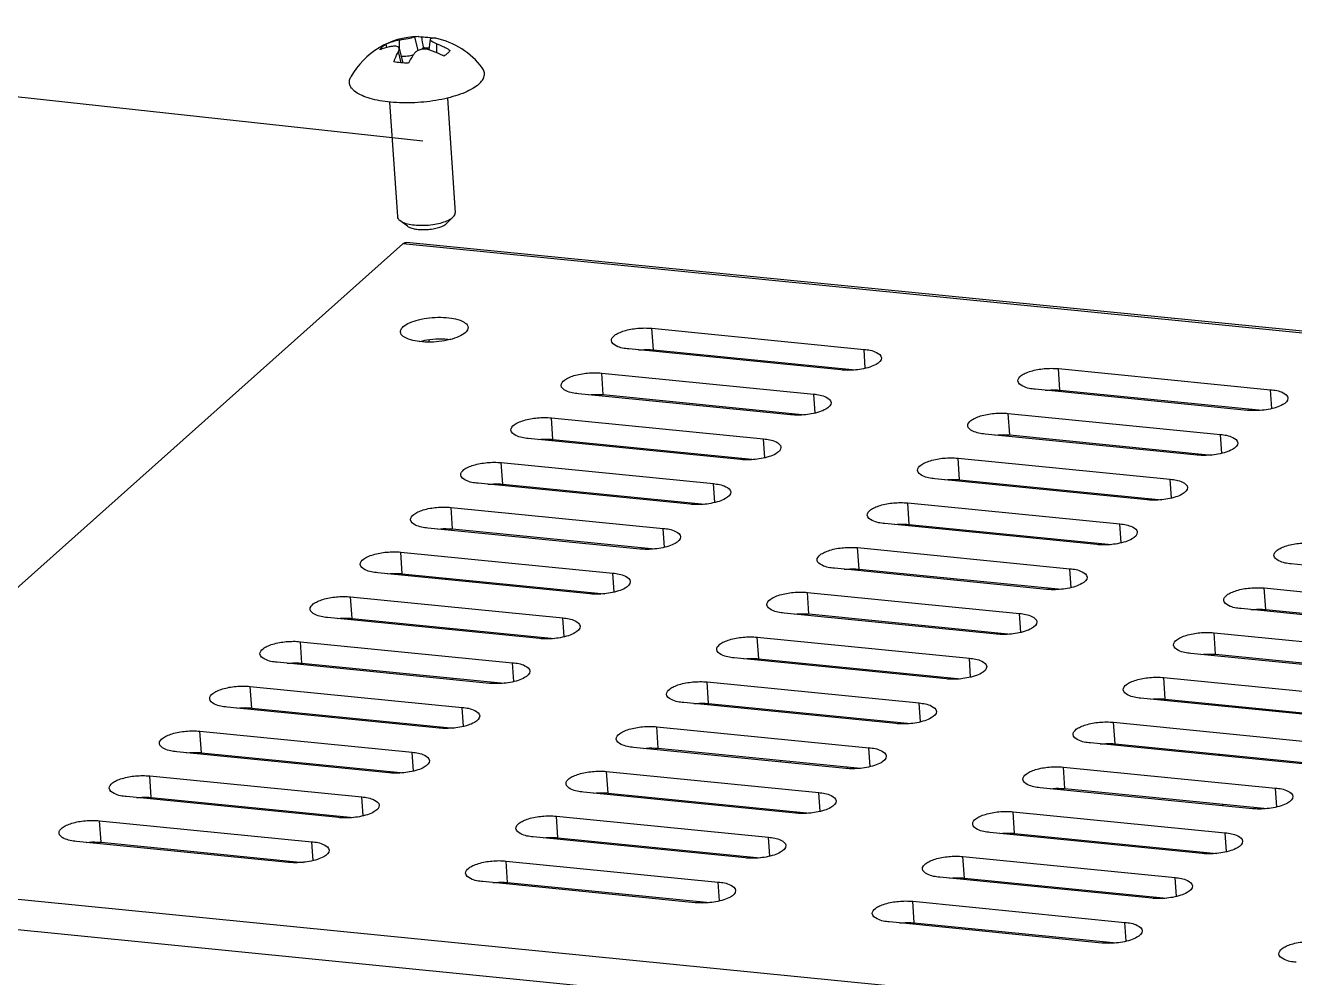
# Model space of a CAD drawing. Extents: x -425 to 6552, y -3049 to 3105.
# Drawn here: x -148.93 to -120.87, y -1770.69 to -1749.63 of the extents above; entities that cross this region are included whole.
import ezdxf

# ---------------------------------------------------------------- set-up
doc = ezdxf.new("R2010")
doc.units = 0
doc.layers.get('0').update_dxf_attribs({"linetype": 'CONTINUOUS'})
doc.layers.add('DIM', color=1, linetype='CONTINUOUS')

msp = doc.modelspace()

# ---------------------------------------------------------------- linework, layer by layer
at = {"color": 7, "linetype": 'CONTINUOUS'}
for p, q in [((-140.942, -1750.117), (-140.952, -1750.04)), ((-140.662, -1750.165), (-140.661, -1749.952)), ((-140.251, -1750.181), (-140.322, -1749.883)), ((-139.983, -1749.935), (-140.011, -1750.166)), ((-139.833, -1750.233), (-139.832, -1750.034)), ((-140.625, -1750.454), (-140.684, -1750.206)), ((-140.67, -1750.137), (-140.586, -1750.458)), ((-140.171, -1750.157), (-140.129, -1750.119)), ((-140.881, -1751.323), (-140.706, -1753.856)), ((-139.601, -1751.235), (-139.427, -1753.769)), ((-140.484, -1754.067), (-140.65, -1753.943)), ((-139.619, -1754.008), (-139.471, -1753.862)), ((-139.48, -1753.871), (-139.471, -1753.862)), ((-139.626, -1754.014), (-139.619, -1754.008)), ((-140.588, -1754.46), (-151.237, -1763.953)), ((-86.247, -1759.848), (-140.588, -1754.46)), ((-86.164, -1759.814), (-140.505, -1754.427)), ((-135.046, -1756.804), (-135.079, -1756.326)), ((-135.079, -1756.326), (-130.388, -1756.792)), ((-140.015, -1756.578), (-140.012, -1756.632)), ((-130.9, -1757.248), (-135.591, -1756.783)), ((-135.046, -1756.804), (-130.574, -1757.247)), ((-130.359, -1757.211), (-130.388, -1756.792)), ((-136.157, -1757.793), (-136.189, -1757.316)), ((-136.189, -1757.316), (-131.498, -1757.781)), ((-126.055, -1757.695), (-126.087, -1757.218)), ((-126.087, -1757.218), (-121.396, -1757.683)), ((-132.011, -1758.238), (-136.702, -1757.773)), ((-136.157, -1757.793), (-131.684, -1758.237)), ((-131.469, -1758.201), (-131.498, -1757.781)), ((-121.909, -1758.14), (-126.6, -1757.675)), ((-126.055, -1757.695), (-121.582, -1758.138)), ((-121.367, -1758.102), (-121.396, -1757.683)), ((-137.267, -1758.783), (-137.3, -1758.306)), ((-137.3, -1758.306), (-132.608, -1758.771)), ((-127.165, -1758.685), (-127.198, -1758.208)), ((-127.198, -1758.208), (-122.506, -1758.673)), ((-123.019, -1759.13), (-127.71, -1758.665)), ((-127.165, -1758.685), (-122.693, -1759.128)), ((-122.478, -1759.092), (-122.506, -1758.673)), ((-133.121, -1759.228), (-137.812, -1758.763)), ((-137.267, -1758.783), (-132.795, -1759.227)), ((-132.58, -1759.191), (-132.608, -1758.771)), ((-138.377, -1759.773), (-138.41, -1759.296)), ((-138.41, -1759.296), (-133.719, -1759.761)), ((-128.275, -1759.675), (-128.308, -1759.198)), ((-128.308, -1759.198), (-123.617, -1759.663)), ((-134.231, -1760.218), (-138.923, -1759.753)), ((-138.377, -1759.773), (-133.905, -1760.217)), ((-133.69, -1760.181), (-133.719, -1759.761)), ((-124.129, -1760.12), (-128.821, -1759.655)), ((-128.275, -1759.675), (-123.803, -1760.118)), ((-123.588, -1760.082), (-123.617, -1759.663)), ((-139.488, -1760.763), (-139.521, -1760.286)), ((-139.521, -1760.286), (-134.829, -1760.751)), ((-129.386, -1760.665), (-129.419, -1760.188)), ((-129.419, -1760.188), (-124.727, -1760.653)), ((-125.24, -1761.11), (-129.931, -1760.644)), ((-129.386, -1760.665), (-124.913, -1761.108)), ((-124.698, -1761.072), (-124.727, -1760.653)), ((-135.342, -1761.208), (-140.033, -1760.743)), ((-139.488, -1760.763), (-135.016, -1761.206)), ((-134.8, -1761.17), (-134.829, -1760.751)), ((-140.598, -1761.753), (-140.631, -1761.276)), ((-140.631, -1761.276), (-135.94, -1761.741)), ((-130.496, -1761.655), (-130.529, -1761.177)), ((-130.529, -1761.177), (-125.838, -1761.643)), ((-116.248, -1762.001), (-120.939, -1761.536)), ((-136.452, -1762.198), (-141.143, -1761.733)), ((-140.598, -1761.753), (-136.126, -1762.196)), ((-135.911, -1762.16), (-135.94, -1761.741)), ((-126.35, -1762.099), (-131.041, -1761.634)), ((-130.496, -1761.655), (-126.024, -1762.098)), ((-125.809, -1762.062), (-125.838, -1761.643)), ((-139.653, -1761.847), (-139.651, -1761.881)), ((-121.505, -1762.546), (-121.537, -1762.069)), ((-121.537, -1762.069), (-116.846, -1762.534)), ((-141.709, -1762.743), (-141.741, -1762.266)), ((-141.741, -1762.266), (-137.05, -1762.731)), ((-131.607, -1762.644), (-131.639, -1762.167)), ((-131.639, -1762.167), (-126.948, -1762.632)), ((-127.461, -1763.089), (-132.152, -1762.624)), ((-131.607, -1762.644), (-127.134, -1763.088)), ((-126.919, -1763.052), (-126.948, -1762.632)), ((-117.359, -1762.991), (-122.05, -1762.526)), ((-121.505, -1762.546), (-117.032, -1762.989)), ((-137.563, -1763.188), (-142.254, -1762.723)), ((-141.709, -1762.743), (-137.236, -1763.186)), ((-139.577, -1762.954), (-139.575, -1762.988)), ((-137.021, -1763.15), (-137.05, -1762.731)), ((-132.717, -1763.634), (-132.75, -1763.157)), ((-132.75, -1763.157), (-128.058, -1763.622)), ((-122.615, -1763.536), (-122.648, -1763.059)), ((-122.648, -1763.059), (-117.956, -1763.524)), ((-142.819, -1763.733), (-142.852, -1763.256)), ((-142.852, -1763.256), (-138.161, -1763.721)), ((-118.469, -1763.981), (-123.16, -1763.516)), ((-138.673, -1764.178), (-143.364, -1763.712)), ((-142.819, -1763.733), (-138.347, -1764.176)), ((-138.132, -1764.14), (-138.161, -1763.721)), ((-128.571, -1764.079), (-133.262, -1763.614)), ((-132.717, -1763.634), (-128.245, -1764.078)), ((-132.381, -1763.701), (-132.384, -1763.667)), ((-132.162, -1763.723), (-132.165, -1763.689)), ((-128.03, -1764.042), (-128.058, -1763.622)), ((-122.686, -1763.541), (-122.684, -1763.563)), ((-122.615, -1763.536), (-118.143, -1763.979)), ((-139.501, -1764.062), (-139.499, -1764.096)), ((-123.725, -1764.526), (-123.758, -1764.049)), ((-123.758, -1764.049), (-119.067, -1764.514)), ((-143.929, -1764.723), (-143.962, -1764.245)), ((-143.962, -1764.245), (-139.271, -1764.711)), ((-133.827, -1764.624), (-133.86, -1764.147)), ((-133.86, -1764.147), (-129.169, -1764.612)), ((-129.681, -1765.069), (-134.373, -1764.604)), ((-133.827, -1764.624), (-129.355, -1765.068)), ((-129.14, -1765.031), (-129.169, -1764.612)), ((-119.579, -1764.971), (-124.271, -1764.506)), ((-123.725, -1764.526), (-119.253, -1764.969)), ((-122.61, -1764.636), (-122.608, -1764.67)), ((-139.783, -1765.167), (-144.475, -1764.702)), ((-143.929, -1764.723), (-139.457, -1765.166)), ((-139.242, -1765.13), (-139.271, -1764.711)), ((-132.305, -1764.809), (-132.308, -1764.775)), ((-132.086, -1764.831), (-132.089, -1764.797)), ((-134.938, -1765.614), (-134.971, -1765.137)), ((-134.971, -1765.137), (-130.279, -1765.602)), ((-124.836, -1765.516), (-124.869, -1765.039)), ((-124.869, -1765.039), (-120.177, -1765.504)), ((-145.04, -1765.712), (-145.073, -1765.235)), ((-145.073, -1765.235), (-140.381, -1765.7)), ((-140.894, -1766.157), (-145.585, -1765.692)), ((-145.04, -1765.712), (-140.568, -1766.156)), ((-140.353, -1766.12), (-140.381, -1765.7)), ((-130.792, -1766.059), (-135.483, -1765.594)), ((-134.938, -1765.614), (-130.466, -1766.057)), ((-130.25, -1766.021), (-130.279, -1765.602)), ((-120.69, -1765.96), (-125.381, -1765.495)), ((-124.836, -1765.516), (-120.363, -1765.959)), ((-122.534, -1765.744), (-122.532, -1765.778)), ((-132.229, -1765.916), (-132.232, -1765.882)), ((-132.01, -1765.938), (-132.012, -1765.904)), ((-125.946, -1766.505), (-125.979, -1766.028)), ((-125.979, -1766.028), (-121.288, -1766.494)), ((-146.15, -1766.702), (-146.183, -1766.225)), ((-146.183, -1766.225), (-141.492, -1766.69)), ((-136.048, -1766.604), (-136.081, -1766.127)), ((-136.081, -1766.127), (-131.39, -1766.592)), ((-131.902, -1767.049), (-136.594, -1766.584)), ((-136.048, -1766.604), (-131.576, -1767.047)), ((-131.361, -1767.011), (-131.39, -1766.592)), ((-121.8, -1766.95), (-126.491, -1766.485)), ((-125.946, -1766.505), (-121.474, -1766.949)), ((-121.259, -1766.913), (-121.288, -1766.494)), ((-142.004, -1767.147), (-146.696, -1766.682)), ((-146.15, -1766.702), (-141.678, -1767.146)), ((-141.463, -1767.11), (-141.492, -1766.69)), ((-122.458, -1766.851), (-122.456, -1766.885)), ((-137.159, -1767.594), (-137.191, -1767.117)), ((-137.191, -1767.117), (-132.5, -1767.582)), ((-132.153, -1767.024), (-132.155, -1766.99)), ((-131.934, -1767.051), (-131.936, -1767.012)), ((-127.057, -1767.495), (-127.089, -1767.018)), ((-127.089, -1767.018), (-122.398, -1767.483)), ((-147.261, -1767.692), (-147.293, -1767.215)), ((-147.293, -1767.215), (-142.602, -1767.68)), ((-143.115, -1768.137), (-147.806, -1767.672)), ((-147.261, -1767.692), (-142.788, -1768.136)), ((-142.573, -1768.1), (-142.602, -1767.68)), ((-133.013, -1768.039), (-137.704, -1767.574)), ((-137.159, -1767.594), (-132.686, -1768.037)), ((-132.471, -1768.001), (-132.5, -1767.582)), ((-122.911, -1767.94), (-127.602, -1767.475)), ((-127.057, -1767.495), (-122.584, -1767.939)), ((-122.369, -1767.903), (-122.398, -1767.483)), ((-128.167, -1768.485), (-128.2, -1768.008)), ((-128.2, -1768.008), (-123.509, -1768.473)), ((-138.269, -1768.584), (-138.302, -1768.107)), ((-138.302, -1768.107), (-133.611, -1768.572)), ((-134.123, -1769.029), (-138.814, -1768.563)), ((-133.582, -1768.991), (-133.611, -1768.572)), ((-124.021, -1768.93), (-128.712, -1768.465)), ((-128.167, -1768.485), (-123.695, -1768.929)), ((-123.48, -1768.893), (-123.509, -1768.473)), ((-151.374, -1768.723), (-106.299, -1773.192)), ((-138.269, -1768.584), (-133.797, -1769.027)), ((-129.277, -1769.475), (-129.31, -1768.998)), ((-129.31, -1768.998), (-124.619, -1769.463)), ((-151.546, -1769.383), (-106.471, -1773.852)), ((-125.131, -1769.92), (-129.823, -1769.455)), ((-129.277, -1769.475), (-124.805, -1769.919)), ((-124.59, -1769.882), (-124.619, -1769.463))]:
    msp.add_line(p, q, dxfattribs=at)
for centre, radius, start, end in [((-140.218, -1751.611), 1.737, 91.0687, 150.9324), ((-140.4, -1751.326), 1.399, 100.7543, 113.223), ((-140.244, -1750.23), 0.356, 91.1005, 102.7325), ((-220.95, -1763.58), 81.935, 9.4562, 9.6241), ((-139.895, -1750.094), 0.186, 77.9958, 82.2063), ((-140.218, -1751.611), 1.737, 36.9305, 77.9904)]:
    msp.add_arc(centre, radius, start, end, dxfattribs=at)
for points, knots in [([(-141.039, -1750.101), (-141.033, -1750.095), (-141.006, -1750.073), (-140.976, -1750.054), (-140.952, -1750.04)], [0, 0, 0, 0, 0.228239, 1, 1, 1, 1]), ([(-140.661, -1749.952), (-140.596, -1749.939), (-140.483, -1749.917), (-140.37, -1749.894), (-140.322, -1749.883)], [0, 0, 0, 0, 0.569876, 1, 1, 1, 1]), ([(-140.25, -1749.874), (-140.244, -1749.874), (-140.216, -1749.875), (-140.189, -1749.878), (-140.169, -1749.882)], [0, 0, 0, 0, 0.247563, 1, 1, 1, 1]), ([(-140.169, -1749.882), (-140.142, -1749.882), (-140.042, -1749.885), (-139.942, -1749.896), (-139.87, -1749.91)], [0, 0, 0, 0, 0.263671, 1, 1, 1, 1]), ([(-139.983, -1749.935), (-139.984, -1749.942), (-139.976, -1749.955), (-139.961, -1749.968), (-139.935, -1749.986), (-139.891, -1750.009), (-139.853, -1750.026), (-139.832, -1750.034)], [0, 0, 0, 0, 0.118405, 0.211988, 0.330002, 0.631755, 1, 1, 1, 1]), ([(-139.964, -1749.919), (-139.969, -1749.92), (-139.978, -1749.923), (-139.983, -1749.931), (-139.983, -1749.935)], [0, 0, 0, 0, 0.580708, 1, 1, 1, 1]), ([(-139.87, -1749.91), (-139.878, -1749.909), (-139.909, -1749.906), (-139.941, -1749.912), (-139.964, -1749.919)], [0, 0, 0, 0, 0.238688, 1, 1, 1, 1]), ([(-139.832, -1750.034), (-139.807, -1750.044), (-139.707, -1750.085), (-139.611, -1750.137), (-139.542, -1750.18)], [0, 0, 0, 0, 0.248147, 1, 1, 1, 1]), ([(-140.817, -1750.091), (-140.841, -1750.095), (-140.934, -1750.112), (-141.025, -1750.139), (-141.091, -1750.165)], [0, 0, 0, 0, 0.254967, 1, 1, 1, 1]), ([(-141.091, -1750.165), (-141.088, -1750.159), (-141.074, -1750.135), (-141.055, -1750.115), (-141.039, -1750.101)], [0, 0, 0, 0, 0.22642, 1, 1, 1, 1]), ([(-140.67, -1750.137), (-140.672, -1750.127), (-140.685, -1750.107), (-140.72, -1750.09), (-140.766, -1750.085), (-140.799, -1750.088), (-140.817, -1750.091)], [0, 0, 0, 0, 0.185421, 0.401292, 0.672883, 1, 1, 1, 1]), ([(-140.784, -1750.431), (-140.777, -1750.411), (-140.748, -1750.334), (-140.714, -1750.259), (-140.684, -1750.206)], [0, 0, 0, 0, 0.263632, 1, 1, 1, 1]), ([(-140.684, -1750.206), (-140.681, -1750.2), (-140.67, -1750.179), (-140.665, -1750.153), (-140.67, -1750.137)], [0, 0, 0, 0, 0.292918, 1, 1, 1, 1]), ([(-140.625, -1750.308), (-140.577, -1750.31), (-140.484, -1750.306), (-140.392, -1750.288), (-140.349, -1750.274)], [0, 0, 0, 0, 0.514219, 1, 1, 1, 1]), ([(-140.327, -1750.242), (-140.339, -1750.258), (-140.388, -1750.33), (-140.433, -1750.405), (-140.465, -1750.463)], [0, 0, 0, 0, 0.236019, 1, 1, 1, 1]), ([(-139.988, -1750.173), (-140.019, -1750.162), (-140.085, -1750.149), (-140.183, -1750.154), (-140.268, -1750.184), (-140.312, -1750.221), (-140.327, -1750.242)], [0, 0, 0, 0, 0.273259, 0.543829, 0.78956, 1, 1, 1, 1]), ([(-140.129, -1750.119), (-140.118, -1750.119), (-140.078, -1750.121), (-140.037, -1750.123), (-140.006, -1750.126)], [0, 0, 0, 0, 0.25474, 1, 1, 1, 1]), ([(-139.682, -1750.305), (-139.707, -1750.292), (-139.806, -1750.242), (-139.909, -1750.2), (-139.988, -1750.173)], [0, 0, 0, 0, 0.252197, 1, 1, 1, 1]), ([(-139.594, -1750.244), (-139.6, -1750.249), (-139.628, -1750.272), (-139.658, -1750.291), (-139.682, -1750.305)], [0, 0, 0, 0, 0.228239, 1, 1, 1, 1]), ([(-139.542, -1750.18), (-139.545, -1750.186), (-139.559, -1750.209), (-139.578, -1750.23), (-139.594, -1750.244)], [0, 0, 0, 0, 0.22642, 1, 1, 1, 1]), ([(-140.465, -1750.463), (-140.521, -1750.462), (-140.628, -1750.457), (-140.734, -1750.442), (-140.784, -1750.431)], [0, 0, 0, 0, 0.522029, 1, 1, 1, 1]), ([(-138.906, -1750.927), (-138.876, -1750.9), (-138.825, -1750.845), (-138.786, -1750.763), (-138.779, -1750.699), (-138.788, -1750.636), (-138.81, -1750.593), (-138.83, -1750.567)], [0, 0, 0, 0, 0.296054, 0.54095, 0.652921, 0.763706, 1, 1, 1, 1]), ([(-138.906, -1750.927), (-138.946, -1750.963), (-139.045, -1751.031), (-139.219, -1751.116), (-139.427, -1751.191), (-139.751, -1751.276), (-140.189, -1751.339), (-140.633, -1751.347), (-140.974, -1751.315), (-141.201, -1751.276), (-141.397, -1751.22), (-141.557, -1751.151), (-141.662, -1751.079), (-141.72, -1751.015), (-141.75, -1750.968), (-141.766, -1750.918), (-141.771, -1750.849), (-141.753, -1750.798), (-141.736, -1750.767)], [0, 0, 0, 0, 0.05037, 0.110517, 0.179507, 0.255732, 0.421376, 0.588789, 0.667142, 0.738953, 0.80244, 0.856388, 0.900493, 0.919232, 0.936201, 0.95199, 0.967371, 1, 1, 1, 1]), ([(-140.706, -1753.856), (-140.705, -1753.872), (-140.692, -1753.907), (-140.666, -1753.931), (-140.65, -1753.943)], [0, 0, 0, 0, 0.451266, 1, 1, 1, 1]), ([(-140.65, -1753.943), (-140.62, -1753.965), (-140.542, -1754.001), (-140.405, -1754.034), (-140.24, -1754.05), (-140.062, -1754.048), (-139.885, -1754.028), (-139.721, -1753.991), (-139.585, -1753.942), (-139.509, -1753.896), (-139.48, -1753.871)], [0, 0, 0, 0, 0.090891, 0.208259, 0.346088, 0.495214, 0.645055, 0.784946, 0.905446, 1, 1, 1, 1]), ([(-139.471, -1753.862), (-139.457, -1753.848), (-139.434, -1753.82), (-139.426, -1753.784), (-139.427, -1753.769)], [0, 0, 0, 0, 0.548819, 1, 1, 1, 1]), ([(-140.484, -1754.067), (-140.462, -1754.083), (-140.404, -1754.11), (-140.304, -1754.134), (-140.183, -1754.146), (-140.053, -1754.144), (-139.922, -1754.129), (-139.802, -1754.103), (-139.703, -1754.066), (-139.647, -1754.033), (-139.626, -1754.014)], [0, 0, 0, 0, 0.090892, 0.208259, 0.346089, 0.495214, 0.645055, 0.784946, 0.905445, 1, 1, 1, 1]), ([(-140.588, -1754.46), (-140.581, -1754.455), (-140.558, -1754.436), (-140.526, -1754.425), (-140.505, -1754.427)], [0, 0, 0, 0, 0.287327, 1, 1, 1, 1]), ([(-140.576, -1756.289), (-140.536, -1756.253), (-140.425, -1756.192), (-140.149, -1756.105), (-139.836, -1756.071), (-139.522, -1756.095), (-139.316, -1756.138), (-139.151, -1756.227), (-139.145, -1756.306)], [0, 0, 0, 0, 0.105356, 0.242626, 0.563859, 0.717305, 0.846128, 1, 1, 1, 1]), ([(-140.638, -1756.408), (-140.639, -1756.398), (-140.635, -1756.352), (-140.603, -1756.313), (-140.576, -1756.289)], [0, 0, 0, 0, 0.217324, 1, 1, 1, 1]), ([(-139.208, -1756.425), (-139.248, -1756.461), (-139.359, -1756.522), (-139.634, -1756.609), (-139.948, -1756.643), (-140.261, -1756.619), (-140.468, -1756.576), (-140.633, -1756.487), (-140.638, -1756.408)], [0, 0, 0, 0, 0.105356, 0.242626, 0.563859, 0.717305, 0.846128, 1, 1, 1, 1]), ([(-139.145, -1756.306), (-139.145, -1756.316), (-139.149, -1756.362), (-139.181, -1756.401), (-139.208, -1756.425)], [0, 0, 0, 0, 0.217324, 1, 1, 1, 1]), ([(-135.975, -1756.599), (-135.978, -1756.553), (-135.914, -1756.48), (-135.808, -1756.423), (-135.637, -1756.36), (-135.391, -1756.318), (-135.183, -1756.316), (-135.079, -1756.326)], [0, 0, 0, 0, 0.138264, 0.244667, 0.375001, 0.682978, 1, 1, 1, 1]), ([(-140.224, -1756.619), (-140.169, -1756.605), (-139.94, -1756.558), (-139.702, -1756.55), (-139.526, -1756.571)], [0, 0, 0, 0, 0.243997, 1, 1, 1, 1]), ([(-135.591, -1756.783), (-135.685, -1756.774), (-135.825, -1756.757), (-135.971, -1756.652), (-135.975, -1756.599)], [0, 0, 0, 0, 0.638724, 1, 1, 1, 1]), ([(-135.374, -1756.805), (-135.291, -1756.797), (-135.181, -1756.793), (-135.072, -1756.801), (-135.046, -1756.804)], [0, 0, 0, 0, 0.759618, 1, 1, 1, 1]), ([(-130.004, -1756.976), (-130, -1757.038), (-130.113, -1757.13), (-130.269, -1757.19), (-130.381, -1757.218), (-130.442, -1757.229)], [0, 0, 0, 0, 0.354732, 0.647699, 1, 1, 1, 1]), ([(-130.388, -1756.792), (-130.294, -1756.801), (-130.154, -1756.818), (-130.008, -1756.923), (-130.004, -1756.976)], [0, 0, 0, 0, 0.638724, 1, 1, 1, 1]), ([(-137.085, -1757.589), (-137.088, -1757.543), (-137.024, -1757.47), (-136.918, -1757.413), (-136.748, -1757.35), (-136.501, -1757.308), (-136.293, -1757.306), (-136.189, -1757.316)], [0, 0, 0, 0, 0.138264, 0.244667, 0.375001, 0.682978, 1, 1, 1, 1]), ([(-130.442, -1757.229), (-130.556, -1757.249), (-130.71, -1757.261), (-130.863, -1757.252), (-130.9, -1757.248)], [0, 0, 0, 0, 0.757821, 1, 1, 1, 1]), ([(-126.983, -1757.49), (-126.986, -1757.445), (-126.922, -1757.371), (-126.816, -1757.315), (-126.646, -1757.252), (-126.399, -1757.21), (-126.191, -1757.208), (-126.087, -1757.218)], [0, 0, 0, 0, 0.138264, 0.244667, 0.375001, 0.682978, 1, 1, 1, 1]), ([(-136.702, -1757.773), (-136.796, -1757.764), (-136.935, -1757.747), (-137.082, -1757.642), (-137.085, -1757.589)], [0, 0, 0, 0, 0.638724, 1, 1, 1, 1]), ([(-126.6, -1757.675), (-126.694, -1757.665), (-126.833, -1757.648), (-126.98, -1757.544), (-126.983, -1757.49)], [0, 0, 0, 0, 0.638724, 1, 1, 1, 1]), ([(-136.484, -1757.795), (-136.402, -1757.787), (-136.292, -1757.783), (-136.183, -1757.791), (-136.157, -1757.793)], [0, 0, 0, 0, 0.759618, 1, 1, 1, 1]), ([(-131.498, -1757.781), (-131.404, -1757.791), (-131.265, -1757.808), (-131.118, -1757.913), (-131.115, -1757.966)], [0, 0, 0, 0, 0.638724, 1, 1, 1, 1]), ([(-126.382, -1757.697), (-126.3, -1757.688), (-126.19, -1757.685), (-126.081, -1757.692), (-126.055, -1757.695)], [0, 0, 0, 0, 0.759618, 1, 1, 1, 1]), ([(-121.013, -1757.868), (-121.008, -1757.93), (-121.122, -1758.021), (-121.277, -1758.081), (-121.39, -1758.109), (-121.451, -1758.12)], [0, 0, 0, 0, 0.354732, 0.647699, 1, 1, 1, 1]), ([(-121.396, -1757.683), (-121.302, -1757.692), (-121.163, -1757.709), (-121.016, -1757.814), (-121.013, -1757.868)], [0, 0, 0, 0, 0.638724, 1, 1, 1, 1]), ([(-131.115, -1757.966), (-131.11, -1758.028), (-131.224, -1758.119), (-131.379, -1758.18), (-131.492, -1758.208), (-131.553, -1758.219)], [0, 0, 0, 0, 0.354732, 0.647699, 1, 1, 1, 1]), ([(-121.451, -1758.12), (-121.565, -1758.141), (-121.719, -1758.152), (-121.872, -1758.144), (-121.909, -1758.14)], [0, 0, 0, 0, 0.757821, 1, 1, 1, 1]), ([(-138.196, -1758.579), (-138.199, -1758.533), (-138.134, -1758.46), (-138.028, -1758.403), (-137.858, -1758.34), (-137.611, -1758.298), (-137.404, -1758.296), (-137.3, -1758.306)], [0, 0, 0, 0, 0.138264, 0.244667, 0.375001, 0.682978, 1, 1, 1, 1]), ([(-131.553, -1758.219), (-131.667, -1758.239), (-131.821, -1758.251), (-131.974, -1758.242), (-132.011, -1758.238)], [0, 0, 0, 0, 0.757821, 1, 1, 1, 1]), ([(-128.094, -1758.48), (-128.097, -1758.435), (-128.032, -1758.361), (-127.926, -1758.305), (-127.756, -1758.242), (-127.509, -1758.2), (-127.302, -1758.197), (-127.198, -1758.208)], [0, 0, 0, 0, 0.138264, 0.244667, 0.375001, 0.682978, 1, 1, 1, 1]), ([(-137.812, -1758.763), (-137.906, -1758.754), (-138.046, -1758.737), (-138.192, -1758.632), (-138.196, -1758.579)], [0, 0, 0, 0, 0.638724, 1, 1, 1, 1]), ([(-127.71, -1758.665), (-127.804, -1758.655), (-127.943, -1758.638), (-128.09, -1758.533), (-128.094, -1758.48)], [0, 0, 0, 0, 0.638724, 1, 1, 1, 1]), ([(-127.493, -1758.686), (-127.41, -1758.678), (-127.3, -1758.675), (-127.191, -1758.682), (-127.165, -1758.685)], [0, 0, 0, 0, 0.759618, 1, 1, 1, 1]), ([(-122.506, -1758.673), (-122.413, -1758.682), (-122.273, -1758.699), (-122.127, -1758.804), (-122.123, -1758.857)], [0, 0, 0, 0, 0.638724, 1, 1, 1, 1]), ([(-137.595, -1758.785), (-137.512, -1758.777), (-137.402, -1758.773), (-137.293, -1758.781), (-137.267, -1758.783)], [0, 0, 0, 0, 0.759618, 1, 1, 1, 1]), ([(-132.225, -1758.956), (-132.221, -1759.018), (-132.334, -1759.109), (-132.489, -1759.169), (-132.602, -1759.197), (-132.663, -1759.208)], [0, 0, 0, 0, 0.354732, 0.647699, 1, 1, 1, 1]), ([(-132.608, -1758.771), (-132.515, -1758.781), (-132.375, -1758.798), (-132.229, -1758.903), (-132.225, -1758.956)], [0, 0, 0, 0, 0.638724, 1, 1, 1, 1]), ([(-122.123, -1758.857), (-122.119, -1758.92), (-122.232, -1759.011), (-122.387, -1759.071), (-122.5, -1759.099), (-122.561, -1759.11)], [0, 0, 0, 0, 0.354732, 0.647699, 1, 1, 1, 1]), ([(-139.306, -1759.568), (-139.309, -1759.523), (-139.245, -1759.45), (-139.139, -1759.393), (-138.968, -1759.33), (-138.722, -1759.288), (-138.514, -1759.286), (-138.41, -1759.296)], [0, 0, 0, 0, 0.138264, 0.244667, 0.375001, 0.682978, 1, 1, 1, 1]), ([(-132.663, -1759.208), (-132.777, -1759.229), (-132.931, -1759.241), (-133.084, -1759.232), (-133.121, -1759.228)], [0, 0, 0, 0, 0.757821, 1, 1, 1, 1]), ([(-129.204, -1759.47), (-129.207, -1759.425), (-129.143, -1759.351), (-129.037, -1759.295), (-128.866, -1759.231), (-128.62, -1759.189), (-128.412, -1759.187), (-128.308, -1759.198)], [0, 0, 0, 0, 0.138264, 0.244667, 0.375001, 0.682978, 1, 1, 1, 1]), ([(-122.561, -1759.11), (-122.675, -1759.131), (-122.829, -1759.142), (-122.982, -1759.133), (-123.019, -1759.13)], [0, 0, 0, 0, 0.757821, 1, 1, 1, 1]), ([(-138.923, -1759.753), (-139.017, -1759.744), (-139.156, -1759.727), (-139.302, -1759.622), (-139.306, -1759.568)], [0, 0, 0, 0, 0.638724, 1, 1, 1, 1]), ([(-128.821, -1759.655), (-128.914, -1759.645), (-129.054, -1759.628), (-129.2, -1759.523), (-129.204, -1759.47)], [0, 0, 0, 0, 0.638724, 1, 1, 1, 1]), ([(-138.705, -1759.775), (-138.623, -1759.766), (-138.513, -1759.763), (-138.404, -1759.771), (-138.377, -1759.773)], [0, 0, 0, 0, 0.759618, 1, 1, 1, 1]), ([(-133.719, -1759.761), (-133.625, -1759.771), (-133.486, -1759.788), (-133.339, -1759.892), (-133.335, -1759.946)], [0, 0, 0, 0, 0.638724, 1, 1, 1, 1]), ([(-128.603, -1759.676), (-128.52, -1759.668), (-128.411, -1759.665), (-128.302, -1759.672), (-128.275, -1759.675)], [0, 0, 0, 0, 0.759618, 1, 1, 1, 1]), ([(-123.233, -1759.847), (-123.229, -1759.909), (-123.343, -1760.001), (-123.498, -1760.061), (-123.61, -1760.089), (-123.671, -1760.1)], [0, 0, 0, 0, 0.354732, 0.647699, 1, 1, 1, 1]), ([(-123.617, -1759.663), (-123.523, -1759.672), (-123.384, -1759.689), (-123.237, -1759.794), (-123.233, -1759.847)], [0, 0, 0, 0, 0.638724, 1, 1, 1, 1]), ([(-133.335, -1759.946), (-133.331, -1760.008), (-133.445, -1760.099), (-133.6, -1760.159), (-133.713, -1760.187), (-133.773, -1760.198)], [0, 0, 0, 0, 0.354732, 0.647699, 1, 1, 1, 1]), ([(-123.671, -1760.1), (-123.786, -1760.121), (-123.94, -1760.132), (-124.092, -1760.123), (-124.129, -1760.12)], [0, 0, 0, 0, 0.757821, 1, 1, 1, 1]), ([(-140.417, -1760.558), (-140.42, -1760.513), (-140.355, -1760.439), (-140.249, -1760.383), (-140.079, -1760.32), (-139.832, -1760.278), (-139.625, -1760.276), (-139.521, -1760.286)], [0, 0, 0, 0, 0.138264, 0.244667, 0.375001, 0.682978, 1, 1, 1, 1]), ([(-133.773, -1760.198), (-133.888, -1760.219), (-134.042, -1760.231), (-134.194, -1760.222), (-134.231, -1760.218)], [0, 0, 0, 0, 0.757821, 1, 1, 1, 1]), ([(-130.315, -1760.46), (-130.318, -1760.414), (-130.253, -1760.341), (-130.147, -1760.284), (-129.977, -1760.221), (-129.73, -1760.179), (-129.523, -1760.177), (-129.419, -1760.188)], [0, 0, 0, 0, 0.138264, 0.244667, 0.375001, 0.682978, 1, 1, 1, 1]), ([(-140.033, -1760.743), (-140.127, -1760.734), (-140.266, -1760.716), (-140.413, -1760.612), (-140.417, -1760.558)], [0, 0, 0, 0, 0.638724, 1, 1, 1, 1]), ([(-129.931, -1760.644), (-130.025, -1760.635), (-130.164, -1760.618), (-130.311, -1760.513), (-130.315, -1760.46)], [0, 0, 0, 0, 0.638724, 1, 1, 1, 1]), ([(-129.714, -1760.666), (-129.631, -1760.658), (-129.521, -1760.654), (-129.412, -1760.662), (-129.386, -1760.665)], [0, 0, 0, 0, 0.759618, 1, 1, 1, 1]), ([(-124.727, -1760.653), (-124.633, -1760.662), (-124.494, -1760.679), (-124.347, -1760.784), (-124.344, -1760.837)], [0, 0, 0, 0, 0.638724, 1, 1, 1, 1]), ([(-139.816, -1760.765), (-139.733, -1760.756), (-139.623, -1760.753), (-139.514, -1760.76), (-139.488, -1760.763)], [0, 0, 0, 0, 0.759618, 1, 1, 1, 1]), ([(-134.446, -1760.936), (-134.442, -1760.998), (-134.555, -1761.089), (-134.71, -1761.149), (-134.823, -1761.177), (-134.884, -1761.188)], [0, 0, 0, 0, 0.354732, 0.647699, 1, 1, 1, 1]), ([(-134.829, -1760.751), (-134.735, -1760.76), (-134.596, -1760.778), (-134.449, -1760.882), (-134.446, -1760.936)], [0, 0, 0, 0, 0.638724, 1, 1, 1, 1]), ([(-124.344, -1760.837), (-124.339, -1760.899), (-124.453, -1760.991), (-124.608, -1761.051), (-124.721, -1761.079), (-124.782, -1761.09)], [0, 0, 0, 0, 0.354732, 0.647699, 1, 1, 1, 1]), ([(-141.527, -1761.548), (-141.53, -1761.503), (-141.466, -1761.429), (-141.36, -1761.373), (-141.189, -1761.31), (-140.943, -1761.268), (-140.735, -1761.266), (-140.631, -1761.276)], [0, 0, 0, 0, 0.138264, 0.244667, 0.375001, 0.682978, 1, 1, 1, 1]), ([(-134.884, -1761.188), (-134.998, -1761.209), (-135.152, -1761.22), (-135.305, -1761.212), (-135.342, -1761.208)], [0, 0, 0, 0, 0.757821, 1, 1, 1, 1]), ([(-131.425, -1761.45), (-131.428, -1761.404), (-131.364, -1761.331), (-131.258, -1761.274), (-131.087, -1761.211), (-130.841, -1761.169), (-130.633, -1761.167), (-130.529, -1761.177)], [0, 0, 0, 0, 0.138264, 0.244667, 0.375001, 0.682978, 1, 1, 1, 1]), ([(-124.782, -1761.09), (-124.896, -1761.11), (-125.05, -1761.122), (-125.203, -1761.113), (-125.24, -1761.11)], [0, 0, 0, 0, 0.757821, 1, 1, 1, 1]), ([(-121.323, -1761.351), (-121.326, -1761.306), (-121.262, -1761.232), (-121.156, -1761.176), (-120.985, -1761.113), (-120.739, -1761.071), (-120.531, -1761.069), (-120.427, -1761.079)], [0, 0, 0, 0, 0.138264, 0.244667, 0.375001, 0.682978, 1, 1, 1, 1]), ([(-141.143, -1761.733), (-141.237, -1761.723), (-141.377, -1761.706), (-141.523, -1761.601), (-141.527, -1761.548)], [0, 0, 0, 0, 0.638724, 1, 1, 1, 1]), ([(-131.041, -1761.634), (-131.135, -1761.625), (-131.275, -1761.608), (-131.421, -1761.503), (-131.425, -1761.45)], [0, 0, 0, 0, 0.638724, 1, 1, 1, 1]), ([(-120.939, -1761.536), (-121.033, -1761.527), (-121.173, -1761.509), (-121.319, -1761.405), (-121.323, -1761.351)], [0, 0, 0, 0, 0.638724, 1, 1, 1, 1]), ([(-140.926, -1761.755), (-140.843, -1761.746), (-140.733, -1761.743), (-140.624, -1761.75), (-140.598, -1761.753)], [0, 0, 0, 0, 0.759618, 1, 1, 1, 1]), ([(-135.94, -1761.741), (-135.846, -1761.75), (-135.706, -1761.767), (-135.56, -1761.872), (-135.556, -1761.925)], [0, 0, 0, 0, 0.638724, 1, 1, 1, 1]), ([(-130.824, -1761.656), (-130.741, -1761.648), (-130.631, -1761.644), (-130.522, -1761.652), (-130.496, -1761.655)], [0, 0, 0, 0, 0.759618, 1, 1, 1, 1]), ([(-125.454, -1761.827), (-125.45, -1761.889), (-125.563, -1761.98), (-125.719, -1762.041), (-125.831, -1762.069), (-125.892, -1762.08)], [0, 0, 0, 0, 0.354732, 0.647699, 1, 1, 1, 1]), ([(-125.838, -1761.643), (-125.744, -1761.652), (-125.604, -1761.669), (-125.458, -1761.774), (-125.454, -1761.827)], [0, 0, 0, 0, 0.638724, 1, 1, 1, 1]), ([(-135.556, -1761.925), (-135.552, -1761.988), (-135.665, -1762.079), (-135.821, -1762.139), (-135.933, -1762.167), (-135.994, -1762.178)], [0, 0, 0, 0, 0.354732, 0.647699, 1, 1, 1, 1]), ([(-125.892, -1762.08), (-126.006, -1762.1), (-126.16, -1762.112), (-126.313, -1762.103), (-126.35, -1762.099)], [0, 0, 0, 0, 0.757821, 1, 1, 1, 1]), ([(-122.433, -1762.341), (-122.436, -1762.296), (-122.372, -1762.222), (-122.266, -1762.166), (-122.096, -1762.103), (-121.849, -1762.061), (-121.641, -1762.059), (-121.537, -1762.069)], [0, 0, 0, 0, 0.138264, 0.244667, 0.375001, 0.682978, 1, 1, 1, 1]), ([(-142.637, -1762.538), (-142.641, -1762.493), (-142.576, -1762.419), (-142.47, -1762.363), (-142.3, -1762.3), (-142.053, -1762.257), (-141.845, -1762.255), (-141.741, -1762.266)], [0, 0, 0, 0, 0.138264, 0.244667, 0.375001, 0.682978, 1, 1, 1, 1]), ([(-135.994, -1762.178), (-136.108, -1762.199), (-136.262, -1762.21), (-136.415, -1762.201), (-136.452, -1762.198)], [0, 0, 0, 0, 0.757821, 1, 1, 1, 1]), ([(-132.535, -1762.44), (-132.539, -1762.394), (-132.474, -1762.321), (-132.368, -1762.264), (-132.198, -1762.201), (-131.951, -1762.159), (-131.743, -1762.157), (-131.639, -1762.167)], [0, 0, 0, 0, 0.138264, 0.244667, 0.375001, 0.682978, 1, 1, 1, 1]), ([(-122.05, -1762.526), (-122.144, -1762.516), (-122.283, -1762.499), (-122.43, -1762.395), (-122.433, -1762.341)], [0, 0, 0, 0, 0.638724, 1, 1, 1, 1]), ([(-142.254, -1762.723), (-142.348, -1762.713), (-142.487, -1762.696), (-142.634, -1762.591), (-142.637, -1762.538)], [0, 0, 0, 0, 0.638724, 1, 1, 1, 1]), ([(-132.152, -1762.624), (-132.246, -1762.615), (-132.385, -1762.598), (-132.532, -1762.493), (-132.535, -1762.44)], [0, 0, 0, 0, 0.638724, 1, 1, 1, 1]), ([(-131.934, -1762.646), (-131.852, -1762.638), (-131.742, -1762.634), (-131.633, -1762.642), (-131.607, -1762.644)], [0, 0, 0, 0, 0.759618, 1, 1, 1, 1]), ([(-126.948, -1762.632), (-126.854, -1762.642), (-126.715, -1762.659), (-126.568, -1762.764), (-126.565, -1762.817)], [0, 0, 0, 0, 0.638724, 1, 1, 1, 1]), ([(-121.832, -1762.548), (-121.75, -1762.539), (-121.64, -1762.536), (-121.531, -1762.543), (-121.505, -1762.546)], [0, 0, 0, 0, 0.759618, 1, 1, 1, 1]), ([(-142.036, -1762.744), (-141.954, -1762.736), (-141.844, -1762.733), (-141.735, -1762.74), (-141.709, -1762.743)], [0, 0, 0, 0, 0.759618, 1, 1, 1, 1]), ([(-136.667, -1762.915), (-136.662, -1762.977), (-136.776, -1763.069), (-136.931, -1763.129), (-137.044, -1763.157), (-137.105, -1763.168)], [0, 0, 0, 0, 0.354732, 0.647699, 1, 1, 1, 1]), ([(-137.05, -1762.731), (-136.956, -1762.74), (-136.817, -1762.757), (-136.67, -1762.862), (-136.667, -1762.915)], [0, 0, 0, 0, 0.638724, 1, 1, 1, 1]), ([(-126.565, -1762.817), (-126.56, -1762.879), (-126.674, -1762.97), (-126.829, -1763.03), (-126.942, -1763.059), (-127.003, -1763.07)], [0, 0, 0, 0, 0.354732, 0.647699, 1, 1, 1, 1]), ([(-137.105, -1763.168), (-137.219, -1763.189), (-137.373, -1763.2), (-137.526, -1763.191), (-137.563, -1763.188)], [0, 0, 0, 0, 0.757821, 1, 1, 1, 1]), ([(-133.646, -1763.43), (-133.649, -1763.384), (-133.584, -1763.311), (-133.478, -1763.254), (-133.308, -1763.191), (-133.061, -1763.149), (-132.854, -1763.147), (-132.75, -1763.157)], [0, 0, 0, 0, 0.138264, 0.244667, 0.375001, 0.682978, 1, 1, 1, 1]), ([(-127.003, -1763.07), (-127.117, -1763.09), (-127.271, -1763.102), (-127.424, -1763.093), (-127.461, -1763.089)], [0, 0, 0, 0, 0.757821, 1, 1, 1, 1]), ([(-123.544, -1763.331), (-123.547, -1763.286), (-123.482, -1763.212), (-123.376, -1763.156), (-123.206, -1763.093), (-122.959, -1763.051), (-122.752, -1763.048), (-122.648, -1763.059)], [0, 0, 0, 0, 0.138264, 0.244667, 0.375001, 0.682978, 1, 1, 1, 1]), ([(-143.748, -1763.528), (-143.751, -1763.482), (-143.686, -1763.409), (-143.58, -1763.352), (-143.41, -1763.289), (-143.164, -1763.247), (-142.956, -1763.245), (-142.852, -1763.256)], [0, 0, 0, 0, 0.138264, 0.244667, 0.375001, 0.682978, 1, 1, 1, 1]), ([(-133.262, -1763.614), (-133.356, -1763.605), (-133.496, -1763.588), (-133.642, -1763.483), (-133.646, -1763.43)], [0, 0, 0, 0, 0.638724, 1, 1, 1, 1]), ([(-123.16, -1763.516), (-123.254, -1763.506), (-123.394, -1763.489), (-123.54, -1763.384), (-123.544, -1763.331)], [0, 0, 0, 0, 0.638724, 1, 1, 1, 1]), ([(-143.364, -1763.712), (-143.458, -1763.703), (-143.598, -1763.686), (-143.744, -1763.581), (-143.748, -1763.528)], [0, 0, 0, 0, 0.638724, 1, 1, 1, 1]), ([(-143.147, -1763.734), (-143.064, -1763.726), (-142.954, -1763.722), (-142.845, -1763.73), (-142.819, -1763.733)], [0, 0, 0, 0, 0.759618, 1, 1, 1, 1]), ([(-138.161, -1763.721), (-138.067, -1763.73), (-137.927, -1763.747), (-137.781, -1763.852), (-137.777, -1763.905)], [0, 0, 0, 0, 0.638724, 1, 1, 1, 1]), ([(-133.045, -1763.636), (-132.962, -1763.628), (-132.852, -1763.624), (-132.743, -1763.632), (-132.717, -1763.634)], [0, 0, 0, 0, 0.759618, 1, 1, 1, 1]), ([(-128.058, -1763.622), (-127.965, -1763.632), (-127.825, -1763.649), (-127.679, -1763.754), (-127.675, -1763.807)], [0, 0, 0, 0, 0.638724, 1, 1, 1, 1]), ([(-122.943, -1763.537), (-122.86, -1763.529), (-122.75, -1763.526), (-122.641, -1763.533), (-122.615, -1763.536)], [0, 0, 0, 0, 0.759618, 1, 1, 1, 1]), ([(-137.777, -1763.905), (-137.773, -1763.967), (-137.886, -1764.059), (-138.042, -1764.119), (-138.154, -1764.147), (-138.215, -1764.158)], [0, 0, 0, 0, 0.354732, 0.647699, 1, 1, 1, 1]), ([(-128.113, -1764.059), (-128.227, -1764.08), (-128.381, -1764.092), (-128.534, -1764.083), (-128.571, -1764.079)], [0, 0, 0, 0, 0.757821, 1, 1, 1, 1]), ([(-127.675, -1763.807), (-127.671, -1763.869), (-127.784, -1763.96), (-127.94, -1764.02), (-128.052, -1764.048), (-128.113, -1764.059)], [0, 0, 0, 0, 0.354732, 0.647699, 1, 1, 1, 1]), ([(-124.654, -1764.321), (-124.657, -1764.276), (-124.593, -1764.202), (-124.487, -1764.146), (-124.316, -1764.082), (-124.07, -1764.04), (-123.862, -1764.038), (-123.758, -1764.049)], [0, 0, 0, 0, 0.138264, 0.244667, 0.375001, 0.682978, 1, 1, 1, 1]), ([(-144.858, -1764.518), (-144.861, -1764.472), (-144.797, -1764.399), (-144.691, -1764.342), (-144.52, -1764.279), (-144.274, -1764.237), (-144.066, -1764.235), (-143.962, -1764.245)], [0, 0, 0, 0, 0.138264, 0.244667, 0.375001, 0.682978, 1, 1, 1, 1]), ([(-138.215, -1764.158), (-138.329, -1764.178), (-138.483, -1764.19), (-138.636, -1764.181), (-138.673, -1764.178)], [0, 0, 0, 0, 0.757821, 1, 1, 1, 1]), ([(-134.756, -1764.419), (-134.759, -1764.374), (-134.695, -1764.301), (-134.589, -1764.244), (-134.418, -1764.181), (-134.172, -1764.139), (-133.964, -1764.137), (-133.86, -1764.147)], [0, 0, 0, 0, 0.138264, 0.244667, 0.375001, 0.682978, 1, 1, 1, 1]), ([(-124.271, -1764.506), (-124.364, -1764.496), (-124.504, -1764.479), (-124.65, -1764.374), (-124.654, -1764.321)], [0, 0, 0, 0, 0.638724, 1, 1, 1, 1]), ([(-144.475, -1764.702), (-144.569, -1764.693), (-144.708, -1764.676), (-144.855, -1764.571), (-144.858, -1764.518)], [0, 0, 0, 0, 0.638724, 1, 1, 1, 1]), ([(-134.373, -1764.604), (-134.467, -1764.595), (-134.606, -1764.577), (-134.753, -1764.473), (-134.756, -1764.419)], [0, 0, 0, 0, 0.638724, 1, 1, 1, 1]), ([(-134.155, -1764.626), (-134.073, -1764.617), (-133.963, -1764.614), (-133.854, -1764.622), (-133.827, -1764.624)], [0, 0, 0, 0, 0.759618, 1, 1, 1, 1]), ([(-129.169, -1764.612), (-129.075, -1764.621), (-128.936, -1764.639), (-128.789, -1764.743), (-128.785, -1764.797)], [0, 0, 0, 0, 0.638724, 1, 1, 1, 1]), ([(-124.053, -1764.527), (-123.97, -1764.519), (-123.861, -1764.516), (-123.752, -1764.523), (-123.725, -1764.526)], [0, 0, 0, 0, 0.759618, 1, 1, 1, 1]), ([(-144.257, -1764.724), (-144.175, -1764.716), (-144.065, -1764.712), (-143.956, -1764.72), (-143.929, -1764.723)], [0, 0, 0, 0, 0.759618, 1, 1, 1, 1]), ([(-138.887, -1764.895), (-138.883, -1764.957), (-138.997, -1765.049), (-139.152, -1765.109), (-139.265, -1765.137), (-139.325, -1765.148)], [0, 0, 0, 0, 0.354732, 0.647699, 1, 1, 1, 1]), ([(-139.271, -1764.711), (-139.177, -1764.72), (-139.038, -1764.737), (-138.891, -1764.842), (-138.887, -1764.895)], [0, 0, 0, 0, 0.638724, 1, 1, 1, 1]), ([(-128.785, -1764.797), (-128.781, -1764.859), (-128.895, -1764.95), (-129.05, -1765.01), (-129.163, -1765.038), (-129.223, -1765.049)], [0, 0, 0, 0, 0.354732, 0.647699, 1, 1, 1, 1]), ([(-139.325, -1765.148), (-139.44, -1765.168), (-139.594, -1765.18), (-139.747, -1765.171), (-139.783, -1765.167)], [0, 0, 0, 0, 0.757821, 1, 1, 1, 1]), ([(-135.867, -1765.409), (-135.87, -1765.364), (-135.805, -1765.29), (-135.699, -1765.234), (-135.529, -1765.171), (-135.282, -1765.129), (-135.075, -1765.127), (-134.971, -1765.137)], [0, 0, 0, 0, 0.138264, 0.244667, 0.375001, 0.682978, 1, 1, 1, 1]), ([(-129.223, -1765.049), (-129.338, -1765.07), (-129.492, -1765.082), (-129.645, -1765.073), (-129.681, -1765.069)], [0, 0, 0, 0, 0.757821, 1, 1, 1, 1]), ([(-125.765, -1765.311), (-125.768, -1765.265), (-125.703, -1765.192), (-125.597, -1765.135), (-125.427, -1765.072), (-125.18, -1765.03), (-124.973, -1765.028), (-124.869, -1765.039)], [0, 0, 0, 0, 0.138264, 0.244667, 0.375001, 0.682978, 1, 1, 1, 1]), ([(-145.969, -1765.508), (-145.972, -1765.462), (-145.907, -1765.389), (-145.801, -1765.332), (-145.631, -1765.269), (-145.384, -1765.227), (-145.177, -1765.225), (-145.073, -1765.235)], [0, 0, 0, 0, 0.138264, 0.244667, 0.375001, 0.682978, 1, 1, 1, 1]), ([(-135.483, -1765.594), (-135.577, -1765.584), (-135.716, -1765.567), (-135.863, -1765.463), (-135.867, -1765.409)], [0, 0, 0, 0, 0.638724, 1, 1, 1, 1]), ([(-125.381, -1765.495), (-125.475, -1765.486), (-125.614, -1765.469), (-125.761, -1765.364), (-125.765, -1765.311)], [0, 0, 0, 0, 0.638724, 1, 1, 1, 1]), ([(-145.585, -1765.692), (-145.679, -1765.683), (-145.818, -1765.666), (-145.965, -1765.561), (-145.969, -1765.508)], [0, 0, 0, 0, 0.638724, 1, 1, 1, 1]), ([(-145.368, -1765.714), (-145.285, -1765.706), (-145.175, -1765.702), (-145.066, -1765.71), (-145.04, -1765.712)], [0, 0, 0, 0, 0.759618, 1, 1, 1, 1]), ([(-140.381, -1765.7), (-140.288, -1765.71), (-140.148, -1765.727), (-140.002, -1765.832), (-139.998, -1765.885)], [0, 0, 0, 0, 0.638724, 1, 1, 1, 1]), ([(-135.266, -1765.616), (-135.183, -1765.607), (-135.073, -1765.604), (-134.964, -1765.611), (-134.938, -1765.614)], [0, 0, 0, 0, 0.759618, 1, 1, 1, 1]), ([(-130.279, -1765.602), (-130.185, -1765.611), (-130.046, -1765.628), (-129.899, -1765.733), (-129.896, -1765.787)], [0, 0, 0, 0, 0.638724, 1, 1, 1, 1]), ([(-125.164, -1765.517), (-125.081, -1765.509), (-124.971, -1765.505), (-124.862, -1765.513), (-124.836, -1765.516)], [0, 0, 0, 0, 0.759618, 1, 1, 1, 1]), ([(-139.998, -1765.885), (-139.994, -1765.947), (-140.107, -1766.038), (-140.262, -1766.099), (-140.375, -1766.127), (-140.436, -1766.138)], [0, 0, 0, 0, 0.354732, 0.647699, 1, 1, 1, 1]), ([(-130.334, -1766.039), (-130.448, -1766.06), (-130.602, -1766.071), (-130.755, -1766.063), (-130.792, -1766.059)], [0, 0, 0, 0, 0.757821, 1, 1, 1, 1]), ([(-129.896, -1765.787), (-129.892, -1765.849), (-130.005, -1765.94), (-130.16, -1766), (-130.273, -1766.028), (-130.334, -1766.039)], [0, 0, 0, 0, 0.354732, 0.647699, 1, 1, 1, 1]), ([(-126.875, -1766.301), (-126.878, -1766.255), (-126.814, -1766.182), (-126.708, -1766.125), (-126.537, -1766.062), (-126.291, -1766.02), (-126.083, -1766.018), (-125.979, -1766.028)], [0, 0, 0, 0, 0.138264, 0.244667, 0.375001, 0.682978, 1, 1, 1, 1]), ([(-147.079, -1766.498), (-147.082, -1766.452), (-147.018, -1766.379), (-146.912, -1766.322), (-146.741, -1766.259), (-146.495, -1766.217), (-146.287, -1766.215), (-146.183, -1766.225)], [0, 0, 0, 0, 0.138264, 0.244667, 0.375001, 0.682978, 1, 1, 1, 1]), ([(-140.436, -1766.138), (-140.55, -1766.158), (-140.704, -1766.17), (-140.857, -1766.161), (-140.894, -1766.157)], [0, 0, 0, 0, 0.757821, 1, 1, 1, 1]), ([(-136.977, -1766.399), (-136.98, -1766.354), (-136.916, -1766.28), (-136.81, -1766.224), (-136.639, -1766.161), (-136.393, -1766.119), (-136.185, -1766.116), (-136.081, -1766.127)], [0, 0, 0, 0, 0.138264, 0.244667, 0.375001, 0.682978, 1, 1, 1, 1]), ([(-126.491, -1766.485), (-126.585, -1766.476), (-126.725, -1766.459), (-126.871, -1766.354), (-126.875, -1766.301)], [0, 0, 0, 0, 0.638724, 1, 1, 1, 1]), ([(-146.696, -1766.682), (-146.789, -1766.673), (-146.929, -1766.656), (-147.075, -1766.551), (-147.079, -1766.498)], [0, 0, 0, 0, 0.638724, 1, 1, 1, 1]), ([(-136.594, -1766.584), (-136.687, -1766.574), (-136.827, -1766.557), (-136.973, -1766.452), (-136.977, -1766.399)], [0, 0, 0, 0, 0.638724, 1, 1, 1, 1]), ([(-136.376, -1766.605), (-136.293, -1766.597), (-136.184, -1766.594), (-136.074, -1766.601), (-136.048, -1766.604)], [0, 0, 0, 0, 0.759618, 1, 1, 1, 1]), ([(-131.39, -1766.592), (-131.296, -1766.601), (-131.156, -1766.618), (-131.01, -1766.723), (-131.006, -1766.776)], [0, 0, 0, 0, 0.638724, 1, 1, 1, 1]), ([(-126.274, -1766.507), (-126.191, -1766.499), (-126.081, -1766.495), (-125.972, -1766.503), (-125.946, -1766.505)], [0, 0, 0, 0, 0.759618, 1, 1, 1, 1]), ([(-121.288, -1766.494), (-121.194, -1766.503), (-121.054, -1766.52), (-120.908, -1766.625), (-120.904, -1766.678)], [0, 0, 0, 0, 0.638724, 1, 1, 1, 1]), ([(-146.478, -1766.704), (-146.395, -1766.696), (-146.286, -1766.692), (-146.176, -1766.7), (-146.15, -1766.702)], [0, 0, 0, 0, 0.759618, 1, 1, 1, 1]), ([(-141.108, -1766.875), (-141.104, -1766.937), (-141.218, -1767.028), (-141.373, -1767.088), (-141.485, -1767.116), (-141.546, -1767.127)], [0, 0, 0, 0, 0.354732, 0.647699, 1, 1, 1, 1]), ([(-141.492, -1766.69), (-141.398, -1766.7), (-141.258, -1766.717), (-141.112, -1766.822), (-141.108, -1766.875)], [0, 0, 0, 0, 0.638724, 1, 1, 1, 1]), ([(-131.006, -1766.776), (-131.002, -1766.839), (-131.115, -1766.93), (-131.271, -1766.99), (-131.383, -1767.018), (-131.444, -1767.029)], [0, 0, 0, 0, 0.354732, 0.647699, 1, 1, 1, 1]), ([(-120.904, -1766.678), (-120.9, -1766.74), (-121.013, -1766.831), (-121.169, -1766.892), (-121.281, -1766.92), (-121.342, -1766.931)], [0, 0, 0, 0, 0.354732, 0.647699, 1, 1, 1, 1]), ([(-141.546, -1767.127), (-141.66, -1767.148), (-141.815, -1767.16), (-141.967, -1767.151), (-142.004, -1767.147)], [0, 0, 0, 0, 0.757821, 1, 1, 1, 1]), ([(-138.087, -1767.389), (-138.091, -1767.344), (-138.026, -1767.27), (-137.92, -1767.214), (-137.75, -1767.15), (-137.503, -1767.108), (-137.296, -1767.106), (-137.191, -1767.117)], [0, 0, 0, 0, 0.138264, 0.244667, 0.375001, 0.682978, 1, 1, 1, 1]), ([(-131.444, -1767.029), (-131.558, -1767.05), (-131.712, -1767.061), (-131.865, -1767.052), (-131.902, -1767.049)], [0, 0, 0, 0, 0.757821, 1, 1, 1, 1]), ([(-127.985, -1767.291), (-127.989, -1767.245), (-127.924, -1767.172), (-127.818, -1767.115), (-127.648, -1767.052), (-127.401, -1767.01), (-127.193, -1767.008), (-127.089, -1767.018)], [0, 0, 0, 0, 0.138264, 0.244667, 0.375001, 0.682978, 1, 1, 1, 1]), ([(-121.342, -1766.931), (-121.456, -1766.951), (-121.61, -1766.963), (-121.763, -1766.954), (-121.8, -1766.95)], [0, 0, 0, 0, 0.757821, 1, 1, 1, 1]), ([(-148.189, -1767.488), (-148.193, -1767.442), (-148.128, -1767.369), (-148.022, -1767.312), (-147.852, -1767.249), (-147.605, -1767.207), (-147.398, -1767.205), (-147.293, -1767.215)], [0, 0, 0, 0, 0.138264, 0.244667, 0.375001, 0.682978, 1, 1, 1, 1]), ([(-137.704, -1767.574), (-137.798, -1767.564), (-137.937, -1767.547), (-138.084, -1767.442), (-138.087, -1767.389)], [0, 0, 0, 0, 0.638724, 1, 1, 1, 1]), ([(-127.602, -1767.475), (-127.696, -1767.466), (-127.835, -1767.449), (-127.982, -1767.344), (-127.985, -1767.291)], [0, 0, 0, 0, 0.638724, 1, 1, 1, 1]), ([(-147.806, -1767.672), (-147.9, -1767.663), (-148.039, -1767.646), (-148.186, -1767.541), (-148.189, -1767.488)], [0, 0, 0, 0, 0.638724, 1, 1, 1, 1]), ([(-147.588, -1767.694), (-147.506, -1767.685), (-147.396, -1767.682), (-147.287, -1767.69), (-147.261, -1767.692)], [0, 0, 0, 0, 0.759618, 1, 1, 1, 1]), ([(-142.602, -1767.68), (-142.508, -1767.69), (-142.369, -1767.707), (-142.222, -1767.811), (-142.219, -1767.865)], [0, 0, 0, 0, 0.638724, 1, 1, 1, 1]), ([(-137.486, -1767.595), (-137.404, -1767.587), (-137.294, -1767.584), (-137.185, -1767.591), (-137.159, -1767.594)], [0, 0, 0, 0, 0.759618, 1, 1, 1, 1]), ([(-132.5, -1767.582), (-132.406, -1767.591), (-132.267, -1767.608), (-132.12, -1767.713), (-132.117, -1767.766)], [0, 0, 0, 0, 0.638724, 1, 1, 1, 1]), ([(-127.384, -1767.497), (-127.302, -1767.489), (-127.192, -1767.485), (-127.083, -1767.493), (-127.057, -1767.495)], [0, 0, 0, 0, 0.759618, 1, 1, 1, 1]), ([(-122.015, -1767.668), (-122.01, -1767.73), (-122.124, -1767.821), (-122.279, -1767.881), (-122.392, -1767.91), (-122.453, -1767.921)], [0, 0, 0, 0, 0.354732, 0.647699, 1, 1, 1, 1]), ([(-122.398, -1767.483), (-122.304, -1767.493), (-122.165, -1767.51), (-122.018, -1767.615), (-122.015, -1767.668)], [0, 0, 0, 0, 0.638724, 1, 1, 1, 1]), ([(-142.219, -1767.865), (-142.214, -1767.927), (-142.328, -1768.018), (-142.483, -1768.078), (-142.596, -1768.106), (-142.657, -1768.117)], [0, 0, 0, 0, 0.354732, 0.647699, 1, 1, 1, 1]), ([(-132.117, -1767.766), (-132.112, -1767.828), (-132.226, -1767.92), (-132.381, -1767.98), (-132.494, -1768.008), (-132.555, -1768.019)], [0, 0, 0, 0, 0.354732, 0.647699, 1, 1, 1, 1]), ([(-129.096, -1768.281), (-129.099, -1768.235), (-129.034, -1768.162), (-128.928, -1768.105), (-128.758, -1768.042), (-128.511, -1768), (-128.304, -1767.998), (-128.2, -1768.008)], [0, 0, 0, 0, 0.138264, 0.244667, 0.375001, 0.682978, 1, 1, 1, 1]), ([(-122.453, -1767.921), (-122.567, -1767.941), (-122.721, -1767.953), (-122.874, -1767.944), (-122.911, -1767.94)], [0, 0, 0, 0, 0.757821, 1, 1, 1, 1]), ([(-142.657, -1768.117), (-142.771, -1768.138), (-142.925, -1768.15), (-143.078, -1768.141), (-143.115, -1768.137)], [0, 0, 0, 0, 0.757821, 1, 1, 1, 1]), ([(-139.198, -1768.379), (-139.201, -1768.333), (-139.136, -1768.26), (-139.031, -1768.203), (-138.86, -1768.14), (-138.614, -1768.098), (-138.406, -1768.096), (-138.302, -1768.107)], [0, 0, 0, 0, 0.138264, 0.244667, 0.375001, 0.682978, 1, 1, 1, 1]), ([(-132.555, -1768.019), (-132.669, -1768.04), (-132.823, -1768.051), (-132.976, -1768.042), (-133.013, -1768.039)], [0, 0, 0, 0, 0.757821, 1, 1, 1, 1]), ([(-128.712, -1768.465), (-128.806, -1768.456), (-128.946, -1768.439), (-129.092, -1768.334), (-129.096, -1768.281)], [0, 0, 0, 0, 0.638724, 1, 1, 1, 1]), ([(-138.814, -1768.563), (-138.908, -1768.554), (-139.048, -1768.537), (-139.194, -1768.432), (-139.198, -1768.379)], [0, 0, 0, 0, 0.638724, 1, 1, 1, 1]), ([(-138.597, -1768.585), (-138.514, -1768.577), (-138.404, -1768.573), (-138.295, -1768.581), (-138.269, -1768.584)], [0, 0, 0, 0, 0.759618, 1, 1, 1, 1]), ([(-133.611, -1768.572), (-133.517, -1768.581), (-133.377, -1768.598), (-133.231, -1768.703), (-133.227, -1768.756)], [0, 0, 0, 0, 0.638724, 1, 1, 1, 1]), ([(-128.495, -1768.487), (-128.412, -1768.478), (-128.302, -1768.475), (-128.193, -1768.483), (-128.167, -1768.485)], [0, 0, 0, 0, 0.759618, 1, 1, 1, 1]), ([(-123.509, -1768.473), (-123.415, -1768.483), (-123.275, -1768.5), (-123.129, -1768.605), (-123.125, -1768.658)], [0, 0, 0, 0, 0.638724, 1, 1, 1, 1]), ([(-133.227, -1768.756), (-133.223, -1768.818), (-133.336, -1768.91), (-133.492, -1768.97), (-133.604, -1768.998), (-133.665, -1769.009)], [0, 0, 0, 0, 0.354732, 0.647699, 1, 1, 1, 1]), ([(-123.125, -1768.658), (-123.121, -1768.72), (-123.234, -1768.811), (-123.39, -1768.871), (-123.502, -1768.899), (-123.563, -1768.91)], [0, 0, 0, 0, 0.354732, 0.647699, 1, 1, 1, 1]), ([(-133.665, -1769.009), (-133.779, -1769.029), (-133.933, -1769.041), (-134.086, -1769.032), (-134.123, -1769.029)], [0, 0, 0, 0, 0.757821, 1, 1, 1, 1]), ([(-130.206, -1769.27), (-130.209, -1769.225), (-130.145, -1769.151), (-130.039, -1769.095), (-129.868, -1769.032), (-129.622, -1768.99), (-129.414, -1768.988), (-129.31, -1768.998)], [0, 0, 0, 0, 0.138264, 0.244667, 0.375001, 0.682978, 1, 1, 1, 1]), ([(-123.563, -1768.91), (-123.677, -1768.931), (-123.831, -1768.943), (-123.984, -1768.934), (-124.021, -1768.93)], [0, 0, 0, 0, 0.757821, 1, 1, 1, 1]), ([(-129.823, -1769.455), (-129.917, -1769.446), (-130.056, -1769.428), (-130.203, -1769.324), (-130.206, -1769.27)], [0, 0, 0, 0, 0.638724, 1, 1, 1, 1]), ([(-129.605, -1769.477), (-129.523, -1769.468), (-129.413, -1769.465), (-129.304, -1769.473), (-129.277, -1769.475)], [0, 0, 0, 0, 0.759618, 1, 1, 1, 1]), ([(-124.235, -1769.648), (-124.231, -1769.71), (-124.345, -1769.801), (-124.5, -1769.861), (-124.613, -1769.889), (-124.673, -1769.9)], [0, 0, 0, 0, 0.354732, 0.647699, 1, 1, 1, 1]), ([(-124.619, -1769.463), (-124.525, -1769.472), (-124.386, -1769.49), (-124.239, -1769.594), (-124.235, -1769.648)], [0, 0, 0, 0, 0.638724, 1, 1, 1, 1]), ([(-124.673, -1769.9), (-124.788, -1769.921), (-124.942, -1769.933), (-125.095, -1769.924), (-125.131, -1769.92)], [0, 0, 0, 0, 0.757821, 1, 1, 1, 1]), ([(-121.215, -1770.162), (-121.218, -1770.116), (-121.153, -1770.043), (-121.047, -1769.986), (-120.877, -1769.923), (-120.63, -1769.881), (-120.423, -1769.879), (-120.319, -1769.889)], [0, 0, 0, 0, 0.138264, 0.244667, 0.375001, 0.682978, 1, 1, 1, 1]), ([(-120.831, -1770.346), (-120.925, -1770.337), (-121.064, -1770.32), (-121.211, -1770.215), (-121.215, -1770.162)], [0, 0, 0, 0, 0.638724, 1, 1, 1, 1])]:
    msp.add_open_spline(points, degree=3, knots=knots, dxfattribs=at)
at = {"layer": 'DIM', "color": 1, "linetype": 'CONTINUOUS'}
msp.add_line((-163.579, -1749.627), (-140.148, -1752.18), dxfattribs=at)

doc.saveas('drawing.dxf')
